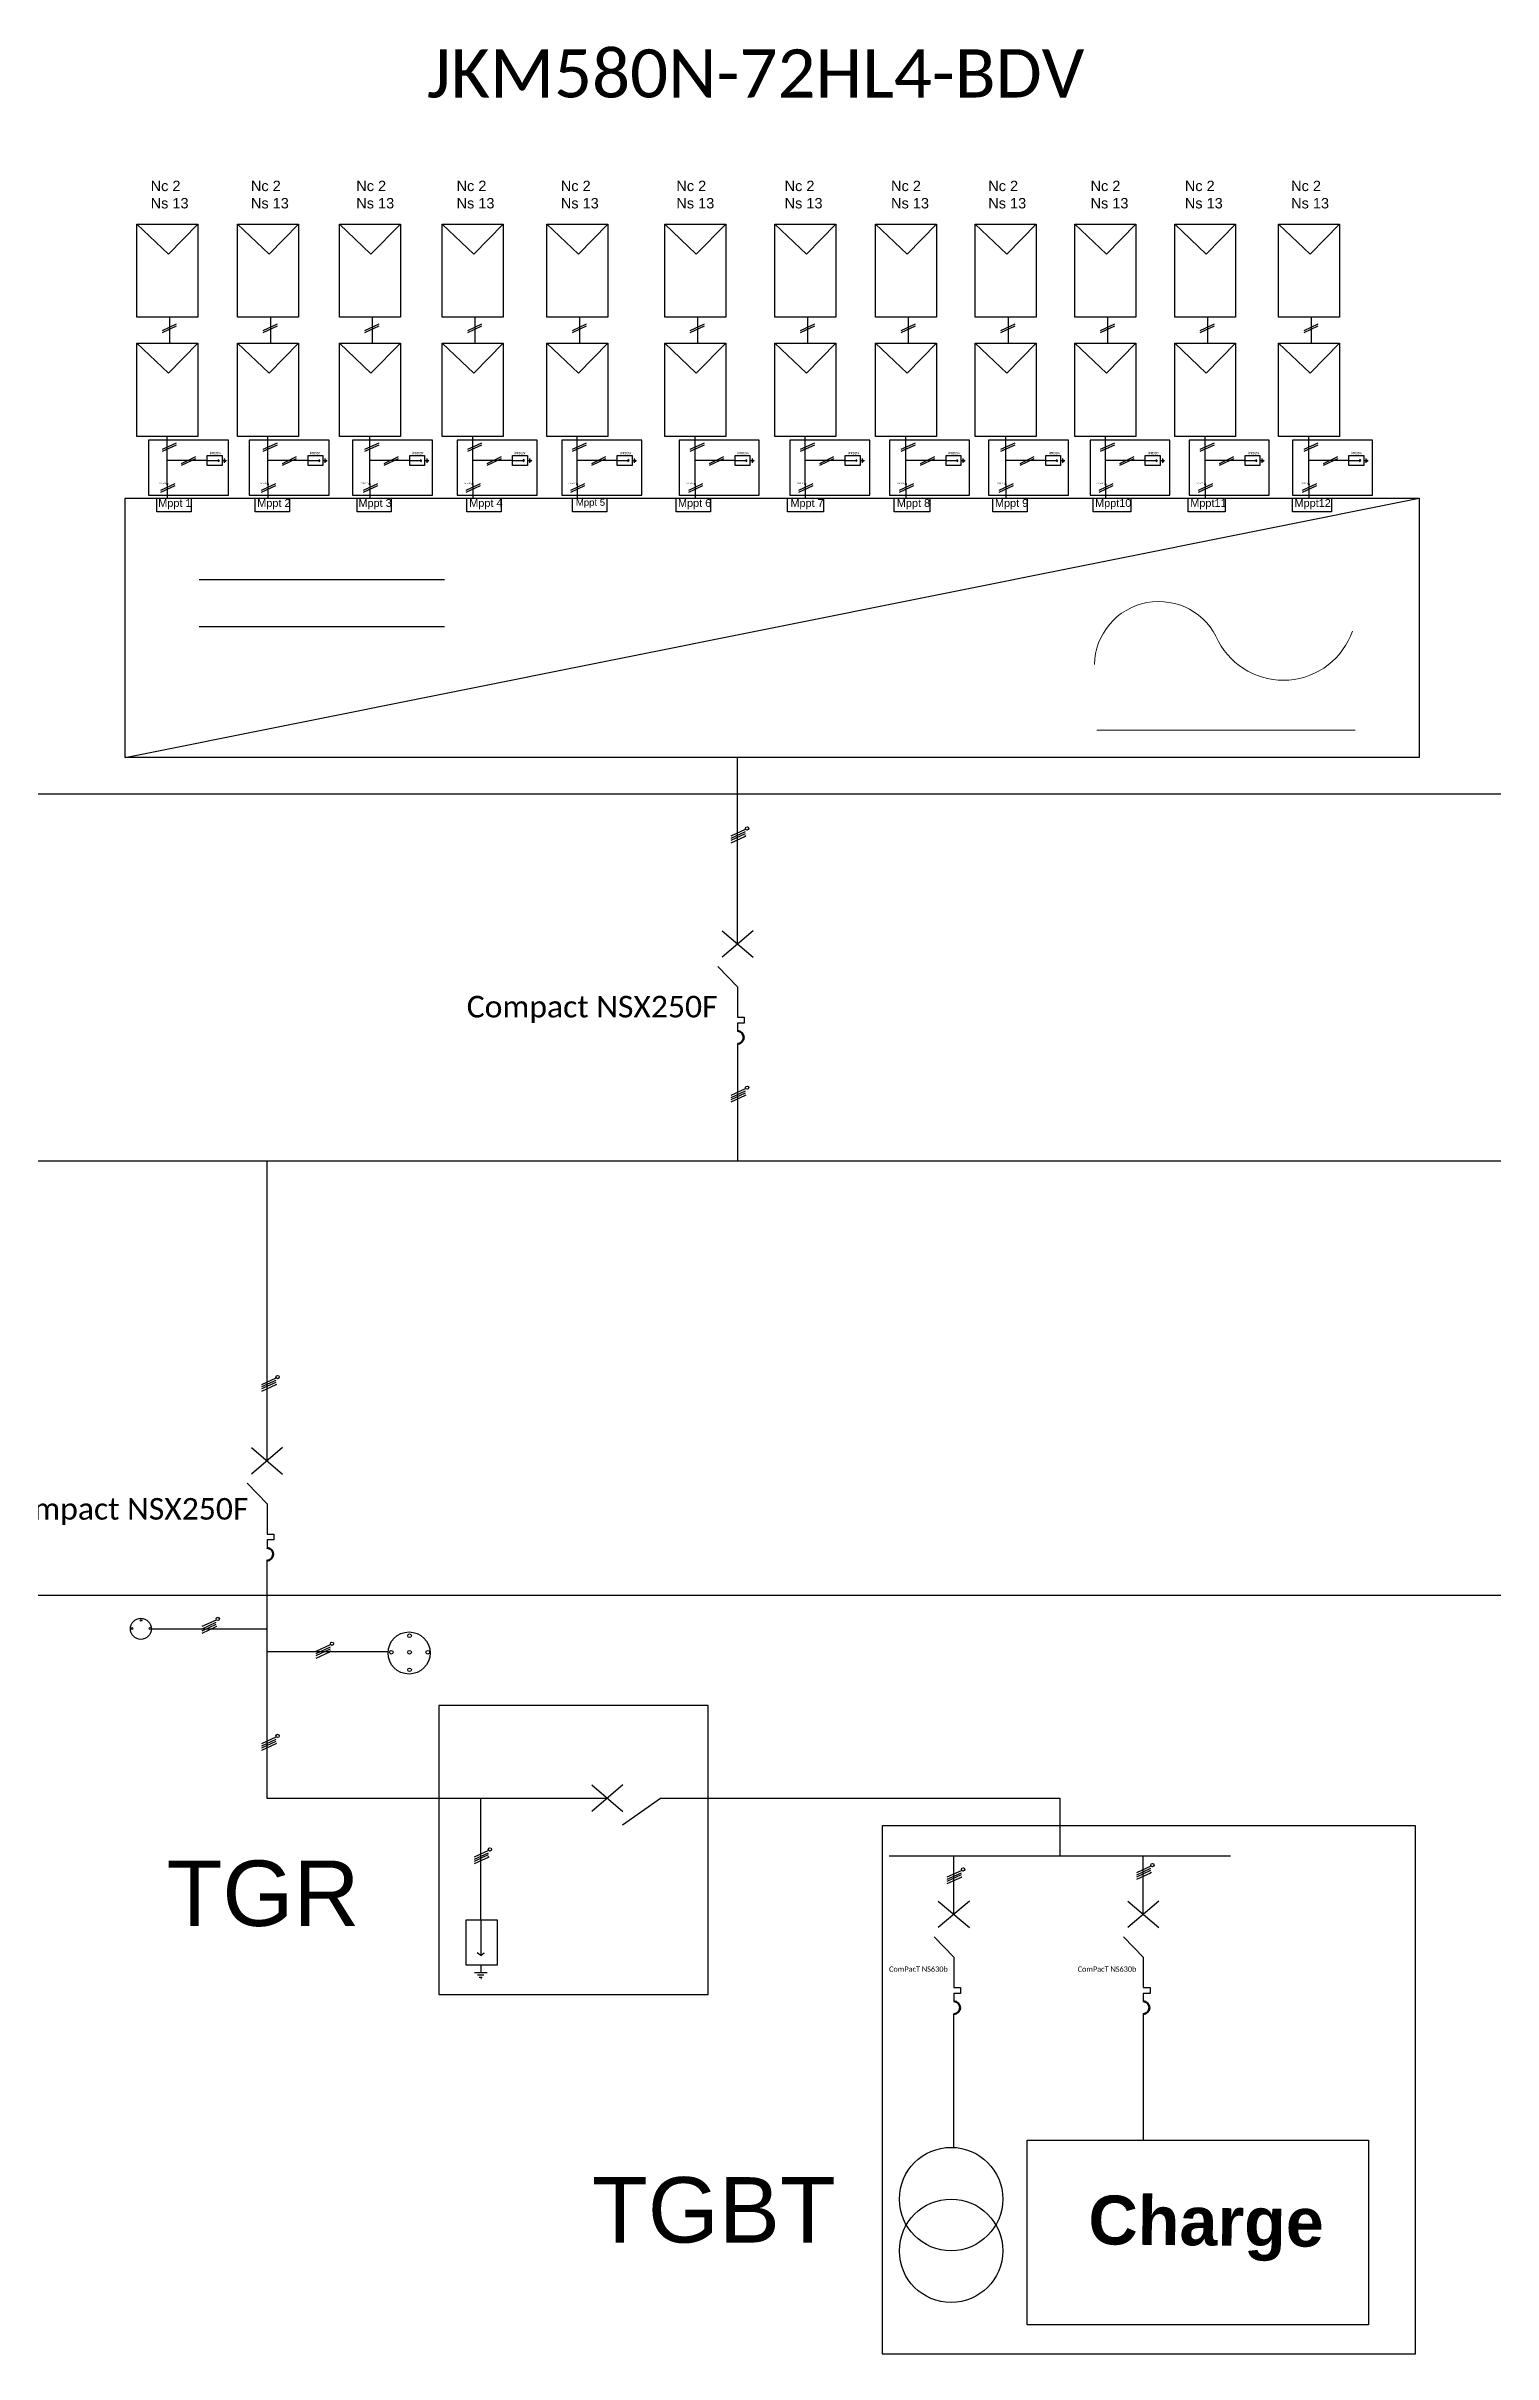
# Model space of a CAD drawing. Header units: inches. Extents: x 9190 to 83177, y 6945 to 19665.
# Drawn here: x 36974 to 44952, y 6945 to 19665 of the extents above; entities that cross this region are included whole.
import ezdxf

# ---------------------------------------------------------------- set-up
doc = ezdxf.new("R2010")
doc.units = ezdxf.units.IN
doc.header["$MEASUREMENT"] = 0
doc.linetypes.add('ACAD_ISO02W100', pattern=[15, 12, -3])
doc.layers.add('PDF2_Geometry', color=7, linetype='Continuous', true_color=0x2676ba)
doc.layers.add('PDF2_Text', color=7, linetype='Continuous')
doc.styles.add('PDF Arial Bold', font='arialbd.ttf')
doc.styles.get("Standard").update_dxf_attribs({"font": 'arial.ttf'})

msp = doc.modelspace()

# ---------------------------------------------------------------- linework, layer by layer
for p, q in [((37474, 18683), (37648, 18518)), ((37648, 18518), (37810, 18683)), ((38029, 18683), (38203, 18518)), ((38203, 18518), (38366, 18683)), ((38591, 18683), (38765, 18518)), ((38765, 18518), (38927, 18683)), ((39158, 18683), (39332, 18518)), ((39332, 18518), (39494, 18683)), ((39735, 18683), (39909, 18518)), ((39909, 18518), (40071, 18683)), ((40385, 18683), (40559, 18518)), ((40559, 18518), (40721, 18683)), ((40992, 18683), (41166, 18518)), ((41166, 18518), (41328, 18683)), ((41548, 18683), (41722, 18518)), ((41722, 18518), (41884, 18683)), ((42097, 18683), (42271, 18518)), ((42271, 18518), (42434, 18683)), ((42647, 18683), (42821, 18518)), ((42821, 18518), (42983, 18683)), ((43197, 18683), (43371, 18518)), ((43371, 18518), (43533, 18683)), ((43770, 18683), (43944, 18518)), ((43944, 18518), (44106, 18683)), ((37615, 18098), (37693, 18134)), ((37615, 18087), (37693, 18123)), ((37656, 18027), (37656, 18170)), ((38171, 18098), (38249, 18134)), ((38171, 18087), (38249, 18123)), ((38212, 18027), (38212, 18170)), ((38732, 18098), (38810, 18134)), ((38732, 18087), (38810, 18123)), ((38773, 18027), (38773, 18170)), ((39299, 18098), (39377, 18134)), ((39299, 18087), (39377, 18123)), ((39340, 18027), (39340, 18170)), ((39876, 18098), (39954, 18134)), ((39876, 18087), (39954, 18123)), ((39917, 18027), (39917, 18170)), ((40526, 18098), (40604, 18134)), ((40526, 18087), (40604, 18123)), ((40567, 18027), (40567, 18170)), ((41133, 18098), (41212, 18134)), ((41133, 18087), (41212, 18123)), ((41174, 18027), (41174, 18170)), ((41689, 18098), (41767, 18134)), ((41689, 18087), (41767, 18123)), ((41730, 18027), (41730, 18170)), ((42239, 18098), (42317, 18134)), ((42239, 18087), (42317, 18123)), ((42280, 18027), (42280, 18170)), ((42788, 18098), (42867, 18134)), ((42788, 18087), (42867, 18123)), ((42829, 18027), (42829, 18170)), ((43338, 18098), (43416, 18134)), ((43338, 18087), (43416, 18123)), ((43379, 18027), (43379, 18170)), ((43911, 18098), (43989, 18134)), ((43911, 18087), (43989, 18123)), ((43952, 18027), (43952, 18170)), ((37474, 18027), (37648, 17862)), ((37648, 17862), (37810, 18027)), ((38029, 18027), (38203, 17862)), ((38203, 17862), (38366, 18027)), ((38591, 18027), (38765, 17862)), ((38765, 17862), (38927, 18027)), ((39158, 18027), (39332, 17862)), ((39332, 17862), (39494, 18027)), ((39735, 18027), (39909, 17862)), ((39909, 17862), (40071, 18027)), ((40385, 18027), (40559, 17862)), ((40559, 17862), (40721, 18027)), ((40992, 18027), (41166, 17862)), ((41166, 17862), (41328, 18027)), ((41548, 18027), (41722, 17862)), ((41722, 17862), (41884, 18027)), ((42097, 18027), (42271, 17862)), ((42271, 17862), (42434, 18027)), ((42647, 18027), (42821, 17862)), ((42821, 17862), (42983, 18027)), ((43197, 18027), (43371, 17862)), ((43371, 17862), (43533, 18027)), ((43770, 18027), (43944, 17862)), ((43944, 17862), (44106, 18027)), ((37615, 17443), (37693, 17479)), ((37615, 17432), (37693, 17468)), ((37642, 17253), (37642, 17514)), ((38171, 17443), (38249, 17479)), ((38171, 17432), (38249, 17468)), ((38197, 17253), (38197, 17514)), ((38732, 17443), (38810, 17479)), ((38732, 17432), (38810, 17468)), ((38758, 17253), (38758, 17514)), ((39299, 17443), (39377, 17479)), ((39299, 17432), (39377, 17468)), ((39326, 17253), (39326, 17514)), ((39876, 17443), (39954, 17479)), ((39876, 17432), (39954, 17468)), ((39902, 17253), (39902, 17514)), ((40526, 17443), (40604, 17479)), ((40526, 17432), (40604, 17468)), ((40552, 17253), (40552, 17514)), ((41133, 17443), (41212, 17479)), ((41133, 17432), (41212, 17468)), ((41160, 17253), (41160, 17514)), ((41689, 17443), (41767, 17479)), ((41689, 17432), (41767, 17468)), ((41715, 17253), (41715, 17514)), ((42239, 17443), (42317, 17479)), ((42239, 17432), (42317, 17468)), ((42265, 17253), (42265, 17514)), ((42788, 17443), (42867, 17479)), ((42788, 17432), (42867, 17468)), ((42815, 17253), (42815, 17514)), ((43338, 17443), (43416, 17479)), ((43338, 17432), (43416, 17468)), ((43365, 17253), (43365, 17514)), ((43911, 17443), (43989, 17479)), ((43911, 17432), (43989, 17468)), ((43937, 17253), (43937, 17514)), ((37862, 17380), (37642, 17380)), ((37721, 17365), (37800, 17402)), ((37721, 17355), (37800, 17391)), ((38418, 17380), (38197, 17380)), ((38277, 17365), (38355, 17402)), ((38277, 17355), (38355, 17391)), ((38979, 17380), (38758, 17380)), ((38838, 17365), (38917, 17402)), ((38838, 17355), (38917, 17391)), ((39546, 17380), (39326, 17380)), ((39405, 17365), (39484, 17402)), ((39405, 17355), (39484, 17391)), ((40123, 17380), (39902, 17380)), ((39982, 17365), (40061, 17402)), ((39982, 17355), (40061, 17391)), ((40773, 17380), (40552, 17380)), ((40632, 17365), (40711, 17402)), ((40632, 17355), (40711, 17391)), ((41380, 17380), (41160, 17380)), ((41240, 17365), (41318, 17402)), ((41240, 17355), (41318, 17391)), ((41936, 17380), (41715, 17380)), ((41795, 17365), (41874, 17402)), ((41795, 17355), (41874, 17391)), ((42486, 17380), (42265, 17380)), ((42345, 17365), (42423, 17402)), ((42345, 17355), (42423, 17391)), ((43035, 17380), (42815, 17380)), ((42895, 17365), (42973, 17402)), ((42895, 17355), (42973, 17391)), ((43585, 17380), (43365, 17380)), ((43444, 17365), (43523, 17402)), ((43444, 17355), (43523, 17391)), ((44158, 17380), (43937, 17380)), ((44017, 17365), (44096, 17402)), ((44017, 17355), (44096, 17391)), ((37409, 15743), (44545, 17173)), ((37606, 17217), (37685, 17254)), ((37606, 17207), (37685, 17243)), ((37639, 17249), (37642, 17246)), ((37642, 17246), (37642, 17173)), ((38162, 17217), (38240, 17254)), ((38162, 17207), (38240, 17243)), ((38194, 17249), (38197, 17246)), ((38197, 17246), (38197, 17173)), ((38723, 17217), (38802, 17254)), ((38723, 17207), (38802, 17243)), ((38756, 17249), (38758, 17246)), ((38758, 17246), (38758, 17173)), ((39290, 17217), (39369, 17254)), ((39290, 17207), (39369, 17243)), ((39323, 17249), (39326, 17246)), ((39326, 17246), (39326, 17173)), ((39867, 17217), (39945, 17254)), ((39867, 17207), (39945, 17243)), ((39900, 17249), (39902, 17246)), ((39902, 17246), (39902, 17173)), ((40517, 17217), (40595, 17254)), ((40517, 17207), (40595, 17243)), ((40549, 17249), (40552, 17246)), ((40552, 17246), (40552, 17173)), ((41125, 17217), (41203, 17254)), ((41125, 17207), (41203, 17243)), ((41157, 17249), (41160, 17246)), ((41160, 17246), (41160, 17173)), ((41680, 17217), (41758, 17254)), ((41680, 17207), (41758, 17243)), ((41713, 17249), (41715, 17246)), ((41715, 17246), (41715, 17173)), ((42230, 17217), (42308, 17254)), ((42230, 17207), (42308, 17243)), ((42262, 17249), (42265, 17246)), ((42265, 17246), (42265, 17173)), ((42780, 17217), (42858, 17254)), ((42780, 17207), (42858, 17243)), ((42812, 17249), (42815, 17246)), ((42815, 17246), (42815, 17173)), ((43329, 17217), (43408, 17254)), ((43329, 17207), (43408, 17243)), ((43362, 17249), (43365, 17246)), ((43365, 17246), (43365, 17173)), ((43902, 17217), (43981, 17254)), ((43902, 17207), (43981, 17243)), ((43935, 17249), (43937, 17246)), ((43937, 17246), (43937, 17173)), ((44545, 17173), (44545, 15743)), ((37818, 16725), (39171, 16725)), ((37818, 16466), (39171, 16466)), ((40786, 14715), (40786, 15743)), ((40752, 15312), (40831, 15348)), ((40752, 15299), (40831, 15335)), ((40752, 15288), (40831, 15324)), ((40752, 15274), (40831, 15311)), ((40831, 15311), (40829, 15313)), ((40831, 15311), (40830, 15313)), ((40831, 15311), (40831, 15312)), ((40832, 15308), (40831, 15311)), ((40832, 15309), (40831, 15311)), ((40832, 15310), (40831, 15311)), ((40872, 14788), (40701, 14643)), ((40701, 14788), (40872, 14643)), ((40678, 14592), (40786, 14480)), ((40786, 14480), (40786, 14312)), ((40786, 14312), (40823, 14312)), ((40823, 14279), (40786, 14279)), ((40786, 14279), (40786, 14237)), ((40823, 14312), (40823, 14279)), ((40786, 14166), (40786, 13520)), ((40752, 13883), (40831, 13919)), ((40752, 13870), (40831, 13906)), ((40752, 13859), (40831, 13895)), ((40752, 13845), (40831, 13882)), ((40831, 13882), (40829, 13884)), ((40831, 13882), (40830, 13884)), ((40831, 13882), (40831, 13883)), ((40832, 13879), (40831, 13882)), ((40832, 13880), (40831, 13882)), ((40832, 13881), (40831, 13882)), ((13480, 13520), (69442, 13520)), ((38192, 11867), (38192, 13520)), ((38164, 12288), (38243, 12325)), ((38164, 12276), (38242, 12312)), ((38164, 12265), (38242, 12301)), ((38164, 12251), (38242, 12287)), ((38242, 12287), (38240, 12290)), ((38243, 12288), (38241, 12289)), ((38243, 12288), (38242, 12289)), ((38244, 12285), (38242, 12287)), ((38244, 12286), (38243, 12288)), ((38243, 12287), (38243, 12288)), ((38277, 11940), (38106, 11794)), ((38106, 11940), (38277, 11794)), ((38083, 11744), (38192, 11631)), ((38192, 11631), (38192, 11463)), ((38192, 11463), (38229, 11463)), ((38229, 11463), (38229, 11431)), ((38229, 11431), (38192, 11431)), ((38192, 11431), (38192, 11388)), ((38191, 11317), (38191, 10008)), ((37554, 10941), (38191, 10941)), ((37834, 10955), (37913, 10991)), ((37834, 10942), (37912, 10978)), ((37834, 10931), (37912, 10967)), ((37834, 10917), (37912, 10954)), ((37912, 10954), (37910, 10956)), ((37913, 10954), (37911, 10956)), ((37913, 10954), (37912, 10955)), ((37914, 10951), (37912, 10954)), ((37914, 10952), (37913, 10954)), ((37913, 10953), (37913, 10954)), ((38859, 10814), (38191, 10814)), ((38463, 10818), (38542, 10854)), ((38463, 10805), (38542, 10841)), ((38463, 10794), (38542, 10830)), ((38463, 10780), (38542, 10816)), ((38542, 10816), (38540, 10819)), ((38542, 10817), (38541, 10818)), ((38542, 10817), (38542, 10818)), ((38543, 10815), (38542, 10817)), ((38543, 10816), (38542, 10817)), ((38544, 10814), (38542, 10816)), ((38164, 10310), (38243, 10346)), ((38164, 10297), (38242, 10333)), ((38164, 10286), (38242, 10322)), ((38164, 10272), (38242, 10309)), ((38242, 10309), (38240, 10311)), ((38243, 10309), (38241, 10311)), ((38243, 10309), (38242, 10310)), ((38244, 10306), (38242, 10309)), ((38244, 10307), (38243, 10309)), ((38243, 10308), (38243, 10309)), ((40153, 10081), (39982, 9935)), ((39982, 10081), (40153, 9935)), ((38191, 10008), (40067, 10008)), ((39371, 9337), (39371, 10008)), ((40152, 9861), (40361, 10008)), ((40361, 10008), (42564, 10008)), ((42564, 10008), (42564, 9690)), ((39335, 9684), (39414, 9721)), ((39335, 9671), (39413, 9707)), ((39335, 9660), (39413, 9697)), ((39335, 9647), (39413, 9683)), ((39413, 9683), (39411, 9686)), ((39414, 9683), (39412, 9685)), ((39414, 9683), (39413, 9684)), ((39415, 9680), (39413, 9683)), ((39415, 9681), (39414, 9683)), ((39414, 9682), (39414, 9683)), ((41623, 9690), (42564, 9690)), ((41979, 9367), (41979, 9690)), ((42564, 9690), (43505, 9690)), ((43024, 9367), (43024, 9690)), ((41943, 9574), (42022, 9610)), ((41943, 9561), (42021, 9597)), ((41943, 9550), (42021, 9587)), ((41943, 9537), (42021, 9573)), ((42021, 9573), (42019, 9575)), ((42022, 9573), (42020, 9575)), ((42022, 9573), (42021, 9574)), ((42023, 9570), (42021, 9573)), ((42023, 9571), (42022, 9573)), ((42023, 9572), (42022, 9573)), ((42988, 9598), (43067, 9635)), ((42988, 9586), (43066, 9622)), ((42988, 9575), (43066, 9611)), ((42988, 9561), (43066, 9597)), ((43066, 9597), (43064, 9600)), ((43067, 9598), (43065, 9599)), ((43067, 9598), (43066, 9599)), ((43068, 9595), (43066, 9597)), ((43068, 9596), (43067, 9598)), ((43067, 9597), (43067, 9598)), ((42065, 9440), (41893, 9294)), ((41893, 9440), (42065, 9294)), ((43109, 9440), (42938, 9294)), ((42938, 9440), (43109, 9294)), ((41871, 9244), (41979, 9131)), ((42915, 9244), (43024, 9131)), ((41979, 9131), (41979, 8964)), ((43024, 9131), (43024, 8964)), ((41979, 8964), (42016, 8964)), ((42016, 8931), (41979, 8931)), ((41979, 8931), (41979, 8888)), ((42016, 8964), (42016, 8931)), ((43024, 8964), (43061, 8964)), ((43061, 8931), (43024, 8931)), ((43024, 8931), (43024, 8888)), ((43061, 8964), (43061, 8931)), ((41978, 8817), (41978, 8083)), ((43023, 8817), (43023, 8122))]:
    msp.add_line(p, q)
at = {"color": 3}
for p, q in [((37862, 17380), (37927, 17380)), ((37927, 17380), (37922, 17386)), ((37927, 17380), (37922, 17374)), ((37944, 17380), (37957, 17380)), ((37957, 17380), (37957, 17391)), ((37957, 17368), (37957, 17380)), ((37962, 17380), (37962, 17385)), ((37962, 17374), (37962, 17380)), ((37966, 17380), (37966, 17383)), ((37966, 17377), (37966, 17380)), ((37969, 17380), (37969, 17381)), ((38418, 17380), (38483, 17380)), ((38483, 17380), (38477, 17386)), ((38483, 17380), (38477, 17374)), ((38500, 17380), (38513, 17380)), ((38513, 17380), (38513, 17391)), ((38513, 17368), (38513, 17380)), ((38517, 17380), (38517, 17385)), ((38517, 17374), (38517, 17380)), ((38522, 17380), (38522, 17383)), ((38522, 17377), (38522, 17380)), ((38524, 17380), (38524, 17381)), ((38979, 17380), (39044, 17380)), ((39044, 17380), (39038, 17386)), ((39044, 17380), (39038, 17374)), ((39061, 17380), (39074, 17380)), ((39074, 17380), (39074, 17391)), ((39074, 17368), (39074, 17380)), ((39079, 17380), (39079, 17385)), ((39079, 17374), (39079, 17380)), ((39083, 17380), (39083, 17383)), ((39083, 17377), (39083, 17380)), ((39085, 17380), (39085, 17381)), ((39546, 17380), (39611, 17380)), ((39611, 17380), (39605, 17386)), ((39611, 17380), (39605, 17374)), ((39628, 17380), (39641, 17380)), ((39641, 17380), (39641, 17391)), ((39641, 17368), (39641, 17380)), ((39646, 17380), (39646, 17385)), ((39646, 17374), (39646, 17380)), ((39650, 17380), (39650, 17383)), ((39650, 17377), (39650, 17380)), ((39653, 17380), (39653, 17381)), ((40123, 17380), (40188, 17380)), ((40188, 17380), (40182, 17386)), ((40188, 17380), (40182, 17374)), ((40205, 17380), (40218, 17380)), ((40218, 17380), (40218, 17391)), ((40218, 17368), (40218, 17380)), ((40223, 17380), (40223, 17385)), ((40223, 17374), (40223, 17380)), ((40227, 17380), (40227, 17383)), ((40227, 17377), (40227, 17380)), ((40229, 17380), (40229, 17381)), ((40773, 17380), (40838, 17380)), ((40838, 17380), (40832, 17386)), ((40838, 17380), (40832, 17374)), ((40855, 17380), (40868, 17380)), ((40868, 17380), (40868, 17391)), ((40868, 17368), (40868, 17380)), ((40872, 17380), (40872, 17385)), ((40872, 17374), (40872, 17380)), ((40877, 17380), (40877, 17383)), ((40877, 17377), (40877, 17380)), ((40879, 17380), (40879, 17381)), ((41380, 17380), (41445, 17380)), ((41445, 17380), (41440, 17386)), ((41445, 17380), (41440, 17374)), ((41462, 17380), (41476, 17380)), ((41476, 17380), (41476, 17391)), ((41476, 17368), (41476, 17380)), ((41480, 17380), (41480, 17385)), ((41480, 17374), (41480, 17380)), ((41484, 17380), (41484, 17383)), ((41484, 17377), (41484, 17380)), ((41487, 17380), (41487, 17381)), ((41936, 17380), (42001, 17380)), ((42001, 17380), (41995, 17386)), ((42001, 17380), (41995, 17374)), ((42018, 17380), (42031, 17380)), ((42031, 17380), (42031, 17391)), ((42031, 17368), (42031, 17380)), ((42036, 17380), (42036, 17385)), ((42036, 17374), (42036, 17380)), ((42040, 17380), (42040, 17383)), ((42040, 17377), (42040, 17380)), ((42042, 17380), (42042, 17381)), ((42486, 17380), (42551, 17380)), ((42551, 17380), (42545, 17386)), ((42551, 17380), (42545, 17374)), ((42568, 17380), (42581, 17380)), ((42581, 17380), (42581, 17391)), ((42581, 17368), (42581, 17380)), ((42585, 17380), (42585, 17385)), ((42585, 17374), (42585, 17380)), ((42590, 17380), (42590, 17383)), ((42590, 17377), (42590, 17380)), ((42592, 17380), (42592, 17381)), ((43035, 17380), (43100, 17380)), ((43100, 17380), (43095, 17386)), ((43100, 17380), (43095, 17374)), ((43117, 17380), (43131, 17380)), ((43131, 17380), (43131, 17391)), ((43131, 17368), (43131, 17380)), ((43135, 17380), (43135, 17385)), ((43135, 17374), (43135, 17380)), ((43139, 17380), (43139, 17383)), ((43139, 17377), (43139, 17380)), ((43142, 17380), (43142, 17381)), ((43585, 17380), (43650, 17380)), ((43650, 17380), (43645, 17386)), ((43650, 17380), (43645, 17374)), ((43667, 17380), (43680, 17380)), ((43680, 17380), (43680, 17391)), ((43680, 17368), (43680, 17380)), ((43685, 17380), (43685, 17385)), ((43685, 17374), (43685, 17380)), ((43689, 17380), (43689, 17383)), ((43689, 17377), (43689, 17380)), ((43692, 17380), (43692, 17381)), ((44158, 17380), (44223, 17380)), ((44223, 17380), (44217, 17386)), ((44223, 17380), (44217, 17374)), ((44240, 17380), (44253, 17380)), ((44253, 17380), (44253, 17391)), ((44253, 17368), (44253, 17380)), ((44258, 17380), (44258, 17385)), ((44258, 17374), (44258, 17380)), ((44262, 17380), (44262, 17383)), ((44262, 17377), (44262, 17380)), ((44264, 17380), (44264, 17381)), ((39371, 9337), (39371, 9140)), ((39335, 9047), (39370, 9047)), ((39371, 9140), (39351, 9156)), ((39353, 9034), (39370, 9034)), ((39370, 9088), (39370, 9047)), ((39370, 9047), (39405, 9047)), ((39370, 9034), (39387, 9034)), ((39371, 9140), (39390, 9156)), ((39361, 9021), (39370, 9021)), ((39370, 9021), (39379, 9021)), ((39370, 9013), (39374, 9013))]:
    msp.add_line(p, q, dxfattribs=at)
for points in [[(37474, 18683), (37810, 18683), (37810, 18170), (37474, 18170)], [(38029, 18683), (38366, 18683), (38366, 18170), (38029, 18170)], [(38591, 18683), (38927, 18683), (38927, 18170), (38591, 18170)], [(39158, 18683), (39494, 18683), (39494, 18170), (39158, 18170)], [(39735, 18683), (40071, 18683), (40071, 18170), (39735, 18170)], [(40385, 18683), (40721, 18683), (40721, 18170), (40385, 18170)], [(40992, 18683), (41328, 18683), (41328, 18170), (40992, 18170)], [(41548, 18683), (41884, 18683), (41884, 18170), (41548, 18170)], [(42097, 18683), (42434, 18683), (42434, 18170), (42097, 18170)], [(42647, 18683), (42983, 18683), (42983, 18170), (42647, 18170)], [(43197, 18683), (43533, 18683), (43533, 18170), (43197, 18170)], [(43770, 18683), (44106, 18683), (44106, 18170), (43770, 18170)], [(37474, 18027), (37810, 18027), (37810, 17514), (37474, 17514)], [(38029, 18027), (38366, 18027), (38366, 17514), (38029, 17514)], [(38591, 18027), (38927, 18027), (38927, 17514), (38591, 17514)], [(39158, 18027), (39494, 18027), (39494, 17514), (39158, 17514)], [(39735, 18027), (40071, 18027), (40071, 17514), (39735, 17514)], [(40385, 18027), (40721, 18027), (40721, 17514), (40385, 17514)], [(40992, 18027), (41328, 18027), (41328, 17514), (40992, 17514)], [(41548, 18027), (41884, 18027), (41884, 17514), (41548, 17514)], [(42097, 18027), (42434, 18027), (42434, 17514), (42097, 17514)], [(42647, 18027), (42983, 18027), (42983, 17514), (42647, 17514)], [(43197, 18027), (43533, 18027), (43533, 17514), (43197, 17514)], [(43770, 18027), (44106, 18027), (44106, 17514), (43770, 17514)], [(37979, 17492), (37538, 17492), (37538, 17189), (37979, 17189)], [(38535, 17492), (38094, 17492), (38094, 17189), (38535, 17189)], [(39104, 17492), (38663, 17492), (38663, 17189), (39104, 17189)], [(39681, 17492), (39240, 17492), (39240, 17189), (39681, 17189)], [(40259, 17492), (39818, 17492), (39818, 17189), (40259, 17189)], [(40906, 17492), (40465, 17492), (40465, 17189), (40906, 17189)], [(41515, 17492), (41074, 17492), (41074, 17189), (41515, 17189)], [(42066, 17492), (41624, 17492), (41624, 17189), (42066, 17189)], [(42612, 17492), (42170, 17492), (42170, 17189), (42612, 17189)], [(43171, 17492), (42730, 17492), (42730, 17189), (43171, 17189)], [(43718, 17492), (43276, 17492), (43276, 17189), (43718, 17189)], [(44287, 17492), (43846, 17492), (43846, 17189), (44287, 17189)], [(37410, 17173), (44545, 17173), (44545, 15743), (37409, 15743)], [(37585, 17173), (37774, 17173), (37774, 17097), (37585, 17097)], [(38127, 17173), (38316, 17173), (38316, 17097), (38127, 17097)], [(38688, 17173), (38877, 17173), (38877, 17097), (38688, 17097)], [(39294, 17173), (39483, 17173), (39483, 17097), (39294, 17097)], [(39877, 17173), (40066, 17173), (40066, 17097), (39877, 17097)], [(40448, 17173), (40637, 17173), (40637, 17097), (40448, 17097)], [(41061, 17173), (41260, 17173), (41260, 17097), (41061, 17097)], [(41650, 17173), (41847, 17173), (41847, 17097), (41650, 17097)], [(42195, 17173), (42384, 17173), (42384, 17097), (42195, 17097)], [(42747, 17173), (42955, 17173), (42955, 17097), (42747, 17097)], [(43271, 17173), (43476, 17173), (43476, 17097), (43271, 17097)], [(43847, 17173), (44062, 17173), (44062, 17097), (43847, 17097)], [(69679, 15541), (13287, 15541), (13287, 11126), (69679, 11126)], [(40625, 10519), (39139, 10519), (39139, 8925), (40625, 8925)], [(44525, 9855), (41584, 9855), (41584, 6945), (44525, 6945)], [(42384, 8122), (44266, 8122), (44266, 7105), (42384, 7105)]]:
    msp.add_lwpolyline(points, close=True)
at = {"color": 7}
for points in [[(37862, 17409), (37944, 17409), (37944, 17353), (37862, 17353)], [(38418, 17409), (38500, 17409), (38500, 17353), (38418, 17353)], [(38979, 17409), (39061, 17409), (39061, 17353), (38979, 17353)], [(39546, 17409), (39628, 17409), (39628, 17353), (39546, 17353)], [(40123, 17409), (40205, 17409), (40205, 17353), (40123, 17353)], [(40773, 17409), (40855, 17409), (40855, 17353), (40773, 17353)], [(41380, 17409), (41462, 17409), (41462, 17353), (41380, 17353)], [(41936, 17409), (42018, 17409), (42018, 17353), (41936, 17353)], [(42486, 17409), (42568, 17409), (42568, 17353), (42486, 17353)], [(43035, 17409), (43117, 17409), (43117, 17353), (43035, 17353)], [(43585, 17409), (43667, 17409), (43667, 17353), (43585, 17353)], [(44158, 17409), (44240, 17409), (44240, 17353), (44158, 17353)], [(39460, 9337), (39460, 9088), (39289, 9088), (39289, 9337)]]:
    msp.add_lwpolyline(points, close=True, dxfattribs=at)
for points in [[(37639, 17253), (37645, 17253)], [(38194, 17253), (38200, 17253)], [(38756, 17253), (38762, 17253)], [(39323, 17253), (39329, 17253)], [(39900, 17253), (39906, 17253)], [(40550, 17253), (40555, 17253)], [(41157, 17253), (41163, 17253)], [(41713, 17253), (41719, 17253)], [(42262, 17253), (42268, 17253)], [(42812, 17253), (42818, 17253)], [(43362, 17253), (43368, 17253)], [(43935, 17253), (43941, 17253)]]:
    msp.add_lwpolyline(points)
at = {"linetype": 'ACAD_ISO02W100'}
for centre in [(37642, 17251), (38197, 17251), (38758, 17251), (39326, 17251), (39902, 17251), (40552, 17251), (41160, 17251), (41715, 17251), (42265, 17251), (42815, 17251), (43365, 17251), (43937, 17251)]:
    msp.add_circle(centre, 2.21, dxfattribs=at)
for centre, radius in [((40839, 15353), 9.01), ((40839, 13924), 9.01), ((38250, 12329), 9.01), ((37496, 10941), 58), ((37920, 10996), 9.01), ((38550, 10859), 9.01), ((38975, 10808), 116), ((38250, 10351), 9.01), ((39421, 9725), 9.01), ((42030, 9615), 9.01), ((43074, 9639), 9.01), ((41964, 7798), 285), ((41964, 7513), 285)]:
    msp.add_circle(centre, radius)
at = {"color": 41, "true_color": 0xf4ee51}
msp.add_circle((37447, 10943), 4.97, dxfattribs=at)
at = {"color": 114, "true_color": 0x139b48}
for centre, radius in [((37497, 10988), 4.97), ((39078, 10812), 9.96)]:
    msp.add_circle(centre, radius, dxfattribs=at)
at = {"color": 240, "true_color": 0xed1f24}
for centre, radius in [((37547, 10943), 4.97), ((38978, 10715), 9.96)]:
    msp.add_circle(centre, radius, dxfattribs=at)
at = {"color": 242, "true_color": 0xcd2027}
for centre in [(38877, 10812), (38978, 10903)]:
    msp.add_circle(centre, 9.96, dxfattribs=at)
at = {"color": 51, "true_color": 0xf7f281}
msp.add_circle((38978, 10812), 9.96, dxfattribs=at)
at = {"linetype": 'ByBlock', "lineweight": 100}
for centre in [(40785, 14201), (38190, 11352), (41978, 8853), (43022, 8853)]:
    msp.add_arc(centre, 35.6, 270.7077, 87.8594, dxfattribs=at)
at = {"layer": 'PDF2_Geometry', "color": 7, "lineweight": 0}
msp.add_lwpolyline([(42754, 16256, -0.81134), (43438, 16384, 0.653005), (44178, 16441)], format="xyb", dxfattribs=at)
msp.add_lwpolyline([(42768, 15894), (44193, 15894)], dxfattribs=at)

# ---------------------------------------------------------------- texts
at = {"attachment_point": 1}
for s, width, gutter_width, heights, insert, char_height in [('{\\fCalibri|b0|i0|c0|p34;\\H0.91667x;\\C4;JKM580N-72HL4-BDV}', 234058.1, 1448, [272], (39074, 19647), 289.53), ('Nc 2\\PNs 13', 1531.5, 287, [0], (37550, 18923), 57.3), ('Nc 2\\PNs 13', 1531.5, 287, [0], (38103, 18923), 57.3), ('Nc 2\\PNs 13', 1531.5, 287, [0], (38684, 18923), 57.3), ('Nc 2\\PNs 13', 1531.5, 287, [0], (39237, 18923), 57.3), ('Nc 2\\PNs 13', 1531.5, 287, [0], (39812, 18923), 57.3), ('Nc 2\\PNs 13', 1531.5, 287, [0], (40449, 18923), 57.3), ('Nc 2\\PNs 13', 1531.5, 287, [0], (41046, 18923), 57.3), ('Nc 2\\PNs 13', 1531.5, 287, [0], (41633, 18923), 57.3), ('Nc 2\\PNs 13', 1531.5, 287, [0], (42169, 18923), 57.3), ('Nc 2\\PNs 13', 1531.5, 287, [0], (42733, 18923), 57.3), ('Nc 2\\PNs 13', 1531.5, 287, [0], (43253, 18923), 57.3), ('Nc 2\\PNs 13', 1531.5, 287, [0], (43839, 18923), 57.3), ('{\\fCalibri|b0|i0|c0|p34;\\H0.91667x;iPRD20r}', 179.49, 67.9, [0], (37876, 17428), 13.58), ('{\\fCalibri|b0|i0|c0|p34;\\H0.91667x;iPRD20r}', 179.49, 67.9, [0], (38427, 17428), 13.58), ('{\\fCalibri|b0|i0|c0|p34;\\H0.91667x;iPRD20r}', 179.49, 67.9, [0], (38993, 17428), 13.58), ('{\\fCalibri|b0|i0|c0|p34;\\H0.91667x;iPRD20r}', 179.49, 67.9, [0], (39555, 17428), 13.58), ('{\\fCalibri|b0|i0|c0|p34;\\H0.91667x;iPRD20r}', 179.49, 67.9, [0], (40139, 17428), 13.58), ('{\\fCalibri|b0|i0|c0|p34;\\H0.91667x;iPRD20r}', 179.49, 67.9, [0], (40786, 17428), 13.58), ('{\\fCalibri|b0|i0|c0|p34;\\H0.91667x;iPRD20r}', 179.49, 67.9, [0], (41396, 17428), 13.58), ('{\\fCalibri|b0|i0|c0|p34;\\H0.91667x;iPRD20r}', 179.49, 67.9, [0], (41949, 17428), 13.58), ('{\\fCalibri|b0|i0|c0|p34;\\H0.91667x;iPRD20r}', 179.49, 67.9, [0], (42503, 17428), 13.58), ('{\\fCalibri|b0|i0|c0|p34;\\H0.91667x;iPRD20r}', 179.49, 67.9, [0], (43050, 17428), 13.58), ('{\\fCalibri|b0|i0|c0|p34;\\H0.91667x;iPRD20r}', 179.49, 67.9, [0], (43602, 17428), 13.58), ('{\\fCalibri|b0|i0|c0|p34;\\H0.91667x;iPRD20r}', 179.49, 67.9, [0], (44168, 17428), 13.58), ('{\\fCalibri|b0|i0|c0|p34;\\H0.91667x;C60NA-DC}', 42.66, 31.1, [0], (37598, 17258), 6.22), ('{\\fCalibri|b0|i0|c0|p34;\\H0.91667x;C60NA-DC}', 42.66, 31.1, [0], (38153, 17258), 6.22), ('{\\fCalibri|b0|i0|c0|p34;\\H0.91667x;C60NA-DC}', 42.66, 31.1, [0], (38711, 17258), 6.22), ('{\\fCalibri|b0|i0|c0|p34;\\H0.91667x;C60NA-DC}', 42.66, 31.1, [0], (39278, 17258), 6.22), ('{\\fCalibri|b0|i0|c0|p34;\\H0.91667x;C60NA-DC}', 42.66, 31.1, [0], (39855, 17258), 6.22), ('{\\fCalibri|b0|i0|c0|p34;\\H0.91667x;C60NA-DC}', 42.66, 31.1, [0], (40504, 17258), 6.22), ('{\\fCalibri|b0|i0|c0|p34;\\H0.91667x;C60NA-DC}', 42.66, 31.1, [0], (41113, 17258), 6.22), ('{\\fCalibri|b0|i0|c0|p34;\\H0.91667x;C60NA-DC}', 42.66, 31.1, [0], (41668, 17258), 6.22), ('{\\fCalibri|b0|i0|c0|p34;\\H0.91667x;C60NA-DC}', 42.66, 31.1, [0], (42216, 17258), 6.22), ('{\\fCalibri|b0|i0|c0|p34;\\H0.91667x;C60NA-DC}', 42.66, 31.1, [0], (42767, 17258), 6.22), ('{\\fCalibri|b0|i0|c0|p34;\\H0.91667x;C60NA-DC}', 42.66, 31.1, [0], (43316, 17258), 6.22), ('{\\fCalibri|b0|i0|c0|p34;\\H0.91667x;C60NA-DC}', 42.66, 31.1, [0], (43896, 17258), 6.22), ('Mppt 1', 565.97, 61.8, [0], (37592, 17168), 42.9), ('Mppt 2', 565.97, 61.8, [0], (38138, 17168), 42.9), ('Mppt 3 ', 565.97, 61.8, [0], (38696, 17168), 42.9), ('Mppt 4', 565.97, 61.8, [0], (39307, 17168), 42.9), ('Mppt 5', 497.67, 54.3, [0], (39895, 17169), 37.7), ('Mppt 6', 565.97, 61.8, [0], (40458, 17168), 42.9), ('Mppt 7', 565.97, 61.8, [0], (41078, 17168), 42.9), ('Mppt 8', 565.97, 61.8, [0], (41665, 17168), 42.9), ('Mppt 9', 565.97, 61.8, [0], (42206, 17168), 42.9), ('Mppt10', 565.97, 61.8, [0], (42758, 17168), 42.9), ('Mppt11', 565.97, 61.8, [0], (43283, 17168), 42.9), ('Mppt12', 565.97, 61.8, [0], (43858, 17168), 42.9), ('{\\fCalibri|b0|i0|c0|p34;\\H0.91667x;Compact NSX250F}', 1716.58, 650, [0], (39293, 14430), 129.9), ('{\\fCalibri|b0|i0|c0|p34;\\H0.91667x;Compact NSX250F}', 1716.58, 650, [0], (36706, 11662), 129.9), ('TGR', 106131.39, 1804, [0], (37638, 9664), 360.7), ('{\\fCalibri|b0|i0|c0|p34;\\H0.91667x;ComPacT NS630b}', 419.02, 159, [0], (41622, 9080), 31.71), ('{\\fCalibri|b0|i0|c0|p34;\\H0.91667x;ComPacT NS630b}', 419.02, 159, [0], (42662, 9080), 31.71), ('TGBT', 106131.39, 1804, [0], (39984, 7919), 360.7)]:
    msp.add_mtext_dynamic_manual_height_columns(s, width=width, gutter_width=gutter_width, heights=heights, dxfattribs=dict(at, insert=insert, char_height=char_height))
at = {"layer": 'PDF2_Text', "insert": (42719, 7466), "char_height": 269.8, "width": 1784.78, "attachment_point": 7, "rotation": 359.3828, "style": 'PDF Arial Bold'}
msp.add_mtext('Charge', dxfattribs=at)

doc.saveas('drawing.dxf')
